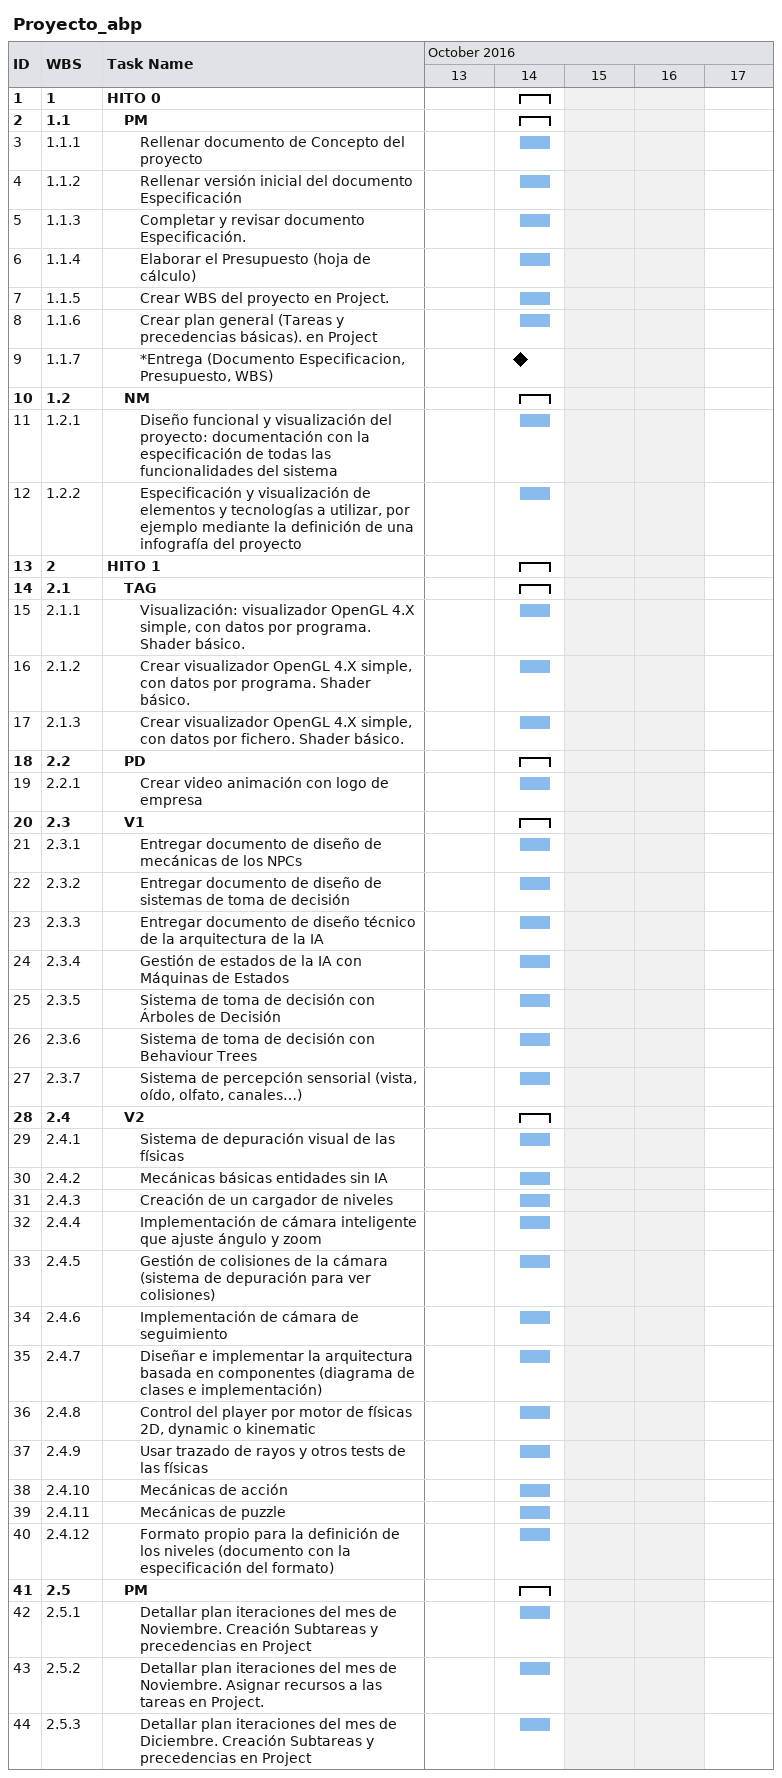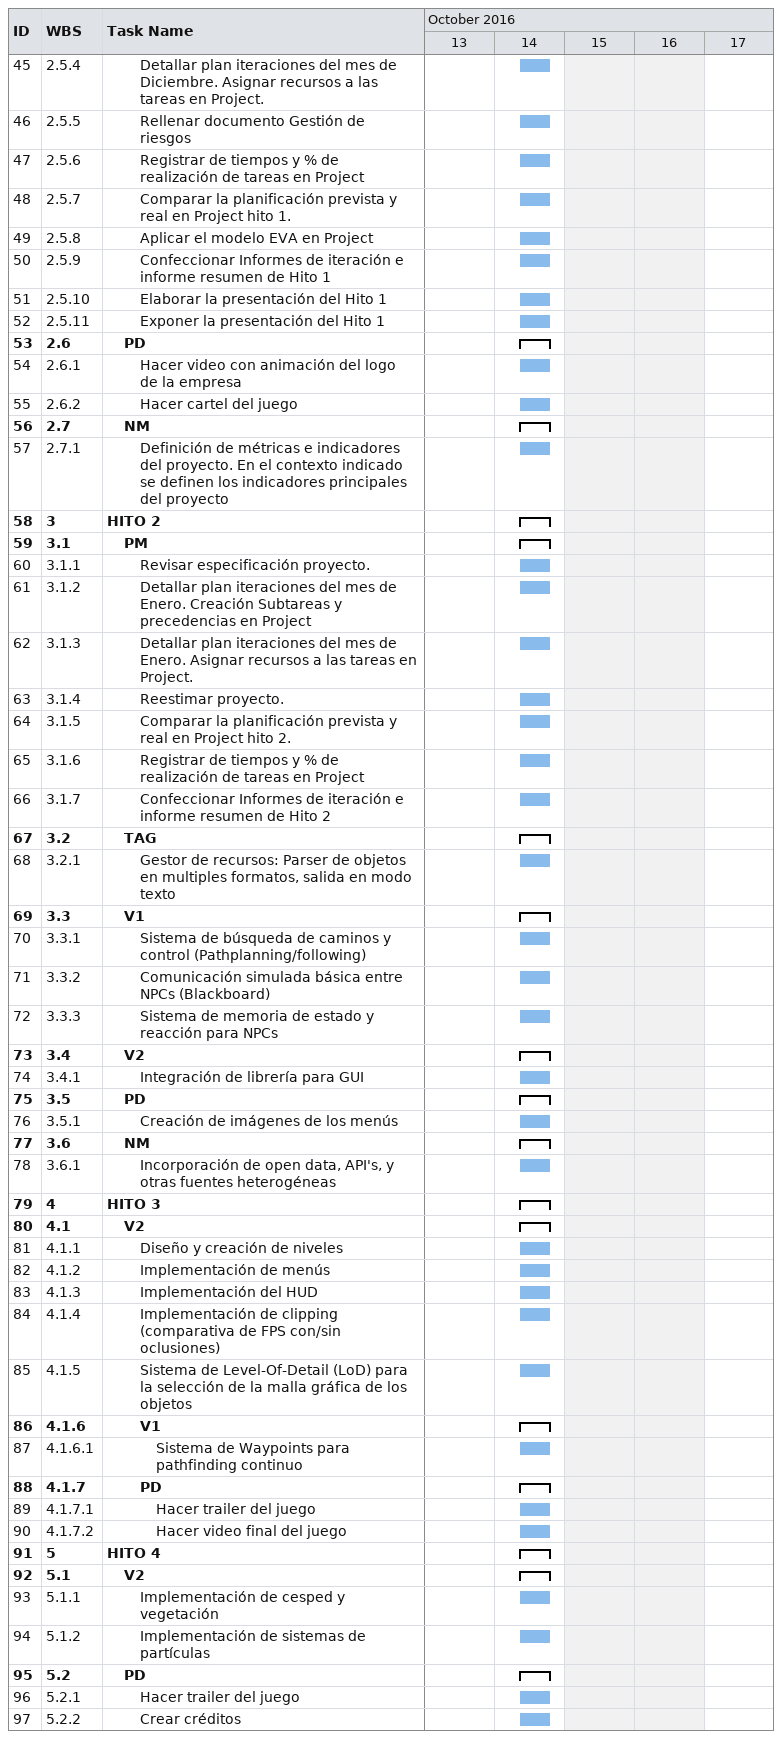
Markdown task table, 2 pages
Proyecto_abp

| ID | WBS | Task | Start | Finish |
|---|---|---|---|---|
| 1 | 1 | **HITO 0** | 2016-10-14 | 2016-10-14 |
| 2 | 1.1 | **PM** | 2016-10-14 | 2016-10-14 |
| 3 | 1.1.1 | Rellenar documento de Concepto del proyecto | 2016-10-14 | 2016-10-14 |
| 4 | 1.1.2 | Rellenar versión inicial del documento Especificación | 2016-10-14 | 2016-10-14 |
| 5 | 1.1.3 | Completar y revisar documento Especificación. | 2016-10-14 | 2016-10-14 |
| 6 | 1.1.4 | Elaborar el Presupuesto (hoja de cálculo) | 2016-10-14 | 2016-10-14 |
| 7 | 1.1.5 | Crear WBS del proyecto en Project. | 2016-10-14 | 2016-10-14 |
| 8 | 1.1.6 | Crear plan general (Tareas y precedencias básicas). en Project | 2016-10-14 | 2016-10-14 |
| 9 | 1.1.7 | *Entrega (Documento Especificacion, Presupuesto, WBS) (milestone) | 2016-10-14 | 2016-10-14 |
| 10 | 1.2 | **NM** | 2016-10-14 | 2016-10-14 |
| 11 | 1.2.1 | Diseño funcional y visualización del proyecto: documentación con la especificación de todas las funcionalidades del sistema | 2016-10-14 | 2016-10-14 |
| 12 | 1.2.2 | Especificación y visualización de elementos y tecnologías a utilizar, por ejemplo mediante la definición de una infografía del proyecto | 2016-10-14 | 2016-10-14 |
| 13 | 2 | **HITO 1** | 2016-10-14 | 2016-10-14 |
| 14 | 2.1 | **TAG** | 2016-10-14 | 2016-10-14 |
| 15 | 2.1.1 | Visualización: visualizador OpenGL 4.X simple, con datos por programa. Shader básico. | 2016-10-14 | 2016-10-14 |
| 16 | 2.1.2 | Crear visualizador OpenGL 4.X simple, con datos por programa. Shader básico. | 2016-10-14 | 2016-10-14 |
| 17 | 2.1.3 | Crear visualizador OpenGL 4.X simple, con datos por fichero. Shader básico. | 2016-10-14 | 2016-10-14 |
| 18 | 2.2 | **PD** | 2016-10-14 | 2016-10-14 |
| 19 | 2.2.1 | Crear video animación con logo de empresa | 2016-10-14 | 2016-10-14 |
| 20 | 2.3 | **V1** | 2016-10-14 | 2016-10-14 |
| 21 | 2.3.1 | Entregar documento de diseño de mecánicas de los NPCs | 2016-10-14 | 2016-10-14 |
| 22 | 2.3.2 | Entregar documento de diseño de sistemas de toma de decisión | 2016-10-14 | 2016-10-14 |
| 23 | 2.3.3 | Entregar documento de diseño técnico de la arquitectura de la IA | 2016-10-14 | 2016-10-14 |
| 24 | 2.3.4 | Gestión de estados de la IA con Máquinas de Estados | 2016-10-14 | 2016-10-14 |
| 25 | 2.3.5 | Sistema de toma de decisión con Árboles de Decisión | 2016-10-14 | 2016-10-14 |
| 26 | 2.3.6 | Sistema de toma de decisión con Behaviour Trees | 2016-10-14 | 2016-10-14 |
| 27 | 2.3.7 | Sistema de percepción sensorial (vista, oído, olfato, canales…) | 2016-10-14 | 2016-10-14 |
| 28 | 2.4 | **V2** | 2016-10-14 | 2016-10-14 |
| 29 | 2.4.1 | Sistema de depuración visual de las físicas | 2016-10-14 | 2016-10-14 |
| 30 | 2.4.2 | Mecánicas básicas entidades sin IA | 2016-10-14 | 2016-10-14 |
| 31 | 2.4.3 | Creación de un cargador de niveles | 2016-10-14 | 2016-10-14 |
| 32 | 2.4.4 | Implementación de cámara inteligente que ajuste ángulo y zoom | 2016-10-14 | 2016-10-14 |
| 33 | 2.4.5 | Gestión de colisiones de la cámara (sistema de depuración para ver colisiones) | 2016-10-14 | 2016-10-14 |
| 34 | 2.4.6 | Implementación de cámara de seguimiento | 2016-10-14 | 2016-10-14 |
| 35 | 2.4.7 | Diseñar e implementar la arquitectura basada en componentes (diagrama de clases e implementación) | 2016-10-14 | 2016-10-14 |
| 36 | 2.4.8 | Control del player por motor de físicas 2D, dynamic o kinematic | 2016-10-14 | 2016-10-14 |
| 37 | 2.4.9 | Usar trazado de rayos y otros tests de las físicas | 2016-10-14 | 2016-10-14 |
| 38 | 2.4.10 | Mecánicas de acción | 2016-10-14 | 2016-10-14 |
| 39 | 2.4.11 | Mecánicas de puzzle | 2016-10-14 | 2016-10-14 |
| 40 | 2.4.12 | Formato propio para la definición de los niveles (documento con la especificación del formato) | 2016-10-14 | 2016-10-14 |
| 41 | 2.5 | **PM** | 2016-10-14 | 2016-10-14 |
| 42 | 2.5.1 | Detallar plan iteraciones del mes de Noviembre. Creación Subtareas y precedencias en Project | 2016-10-14 | 2016-10-14 |
| 43 | 2.5.2 | Detallar plan iteraciones del mes de Noviembre. Asignar recursos a las tareas en Project. | 2016-10-14 | 2016-10-14 |
| 44 | 2.5.3 | Detallar plan iteraciones del mes de Diciembre. Creación Subtareas y precedencias en Project | 2016-10-14 | 2016-10-14 |
| 45 | 2.5.4 | Detallar plan iteraciones del mes de Diciembre. Asignar recursos a las tareas en Project. | 2016-10-14 | 2016-10-14 |
| 46 | 2.5.5 | Rellenar documento Gestión de riesgos | 2016-10-14 | 2016-10-14 |
| 47 | 2.5.6 | Registrar de tiempos y % de realización de tareas en Project | 2016-10-14 | 2016-10-14 |
| 48 | 2.5.7 | Comparar la planificación prevista y real en Project hito 1. | 2016-10-14 | 2016-10-14 |
| 49 | 2.5.8 | Aplicar el modelo EVA en Project | 2016-10-14 | 2016-10-14 |
| 50 | 2.5.9 | Confeccionar Informes de iteración e informe resumen de Hito 1 | 2016-10-14 | 2016-10-14 |
| 51 | 2.5.10 | Elaborar la presentación del Hito 1 | 2016-10-14 | 2016-10-14 |
| 52 | 2.5.11 | Exponer la presentación del Hito 1 | 2016-10-14 | 2016-10-14 |
| 53 | 2.6 | **PD** | 2016-10-14 | 2016-10-14 |
| 54 | 2.6.1 | Hacer video con animación del logo de la empresa | 2016-10-14 | 2016-10-14 |
| 55 | 2.6.2 | Hacer cartel del juego | 2016-10-14 | 2016-10-14 |
| 56 | 2.7 | **NM** | 2016-10-14 | 2016-10-14 |
| 57 | 2.7.1 | Definición de métricas e indicadores del proyecto. En el contexto indicado se definen los indicadores principales del proyecto | 2016-10-14 | 2016-10-14 |
| 58 | 3 | **HITO 2** | 2016-10-14 | 2016-10-14 |
| 59 | 3.1 | **PM** | 2016-10-14 | 2016-10-14 |
| 60 | 3.1.1 | Revisar especificación proyecto. | 2016-10-14 | 2016-10-14 |
| 61 | 3.1.2 | Detallar plan iteraciones del mes de Enero. Creación Subtareas y precedencias en Project | 2016-10-14 | 2016-10-14 |
| 62 | 3.1.3 | Detallar plan iteraciones del mes de Enero. Asignar recursos a las tareas en Project. | 2016-10-14 | 2016-10-14 |
| 63 | 3.1.4 | Reestimar proyecto. | 2016-10-14 | 2016-10-14 |
| 64 | 3.1.5 | Comparar la planificación prevista y real en Project hito 2. | 2016-10-14 | 2016-10-14 |
| 65 | 3.1.6 | Registrar de tiempos y % de realización de tareas en Project | 2016-10-14 | 2016-10-14 |
| 66 | 3.1.7 | Confeccionar Informes de iteración e informe resumen de Hito 2 | 2016-10-14 | 2016-10-14 |
| 67 | 3.2 | **TAG** | 2016-10-14 | 2016-10-14 |
| 68 | 3.2.1 | Gestor de recursos: Parser de objetos en multiples formatos, salida en modo texto | 2016-10-14 | 2016-10-14 |
| 69 | 3.3 | **V1** | 2016-10-14 | 2016-10-14 |
| 70 | 3.3.1 | Sistema de búsqueda de caminos y control (Pathplanning/following) | 2016-10-14 | 2016-10-14 |
| 71 | 3.3.2 | Comunicación simulada básica entre NPCs (Blackboard) | 2016-10-14 | 2016-10-14 |
| 72 | 3.3.3 | Sistema de memoria de estado y reacción para NPCs | 2016-10-14 | 2016-10-14 |
| 73 | 3.4 | **V2** | 2016-10-14 | 2016-10-14 |
| 74 | 3.4.1 | Integración de librería para GUI | 2016-10-14 | 2016-10-14 |
| 75 | 3.5 | **PD** | 2016-10-14 | 2016-10-14 |
| 76 | 3.5.1 | Creación de imágenes de los menús | 2016-10-14 | 2016-10-14 |
| 77 | 3.6 | **NM** | 2016-10-14 | 2016-10-14 |
| 78 | 3.6.1 | Incorporación de open data, API's, y otras fuentes heterogéneas | 2016-10-14 | 2016-10-14 |
| 79 | 4 | **HITO 3** | 2016-10-14 | 2016-10-14 |
| 80 | 4.1 | **V2** | 2016-10-14 | 2016-10-14 |
| 81 | 4.1.1 | Diseño y creación de niveles | 2016-10-14 | 2016-10-14 |
| 82 | 4.1.2 | Implementación de menús | 2016-10-14 | 2016-10-14 |
| 83 | 4.1.3 | Implementación del HUD | 2016-10-14 | 2016-10-14 |
| 84 | 4.1.4 | Implementación de clipping (comparativa de FPS con/sin oclusiones) | 2016-10-14 | 2016-10-14 |
| 85 | 4.1.5 | Sistema de Level-Of-Detail (LoD) para la selección de la malla gráfica de los objetos | 2016-10-14 | 2016-10-14 |
| 86 | 4.1.6 | **V1** | 2016-10-14 | 2016-10-14 |
| 87 | 4.1.6.1 | Sistema de Waypoints para pathfinding continuo | 2016-10-14 | 2016-10-14 |
| 88 | 4.1.7 | **PD** | 2016-10-14 | 2016-10-14 |
| 89 | 4.1.7.1 | Hacer trailer del juego | 2016-10-14 | 2016-10-14 |
| 90 | 4.1.7.2 | Hacer video final del juego | 2016-10-14 | 2016-10-14 |
| 91 | 5 | **HITO 4** | 2016-10-14 | 2016-10-14 |
| 92 | 5.1 | **V2** | 2016-10-14 | 2016-10-14 |
| 93 | 5.1.1 | Implementación de cesped y vegetación | 2016-10-14 | 2016-10-14 |
| 94 | 5.1.2 | Implementación de sistemas de partículas | 2016-10-14 | 2016-10-14 |
| 95 | 5.2 | **PD** | 2016-10-14 | 2016-10-14 |
| 96 | 5.2.1 | Hacer trailer del juego | 2016-10-14 | 2016-10-14 |
| 97 | 5.2.2 | Crear créditos | 2016-10-14 | 2016-10-14 |
